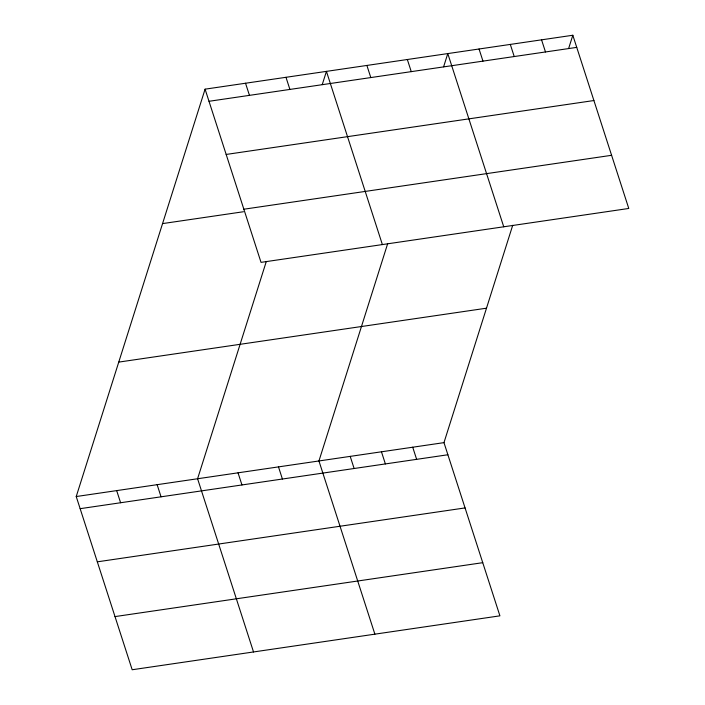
<?xml version="1.0" encoding="UTF-8"?>
<svg xmlns="http://www.w3.org/2000/svg" width="705" height="705" viewBox="0 0 705 705"><rect width="100%" height="100%" fill="white"/><g stroke="black" fill="none" stroke-linecap="round" stroke-linejoin="round"><path stroke-width="1.06" d="M512.711 225.3L443.974 442.634L499.915 615.835L132.179 669.75L76.228 496.54L205.084 89.165L572.821 35.25L628.772 208.46L261.026 262.366L205.084 89.165M266.323 261.423L197.585 478.757L253.527 651.958M322.247 84.609L326.433 71.372L382.383 244.582M387.68 243.63L318.942 460.964L374.884 634.165M443.604 66.816L447.79 53.58L503.74 226.79M568.635 48.486L572.821 35.25M208.997 101.291L576.743 47.376M226.164 154.448L593.91 100.533M243.86 209.218L611.596 155.303M162.564 223.6L243.463 211.738M118.748 362.106L486.494 308.191M76.228 496.54L443.974 442.634M80.15 508.675L447.895 454.76M97.316 561.832L465.062 507.917M115.003 616.593L482.749 562.678M541.563 39.833L545.485 51.959M510.305 44.415L514.227 56.541M479.048 48.998L482.969 61.123M407.34 59.511L411.262 71.637M366.891 65.442L370.804 77.568M412.716 447.217L416.637 459.343M285.983 77.303L289.905 89.429M381.458 451.799L385.379 463.925M245.534 83.234L249.455 95.36M350.2 456.382L354.121 468.508M278.493 466.895L282.405 479.021M238.034 472.826L241.956 484.952M157.136 484.688L161.048 496.813M116.686 490.618L120.599 502.744"/></g></svg>
